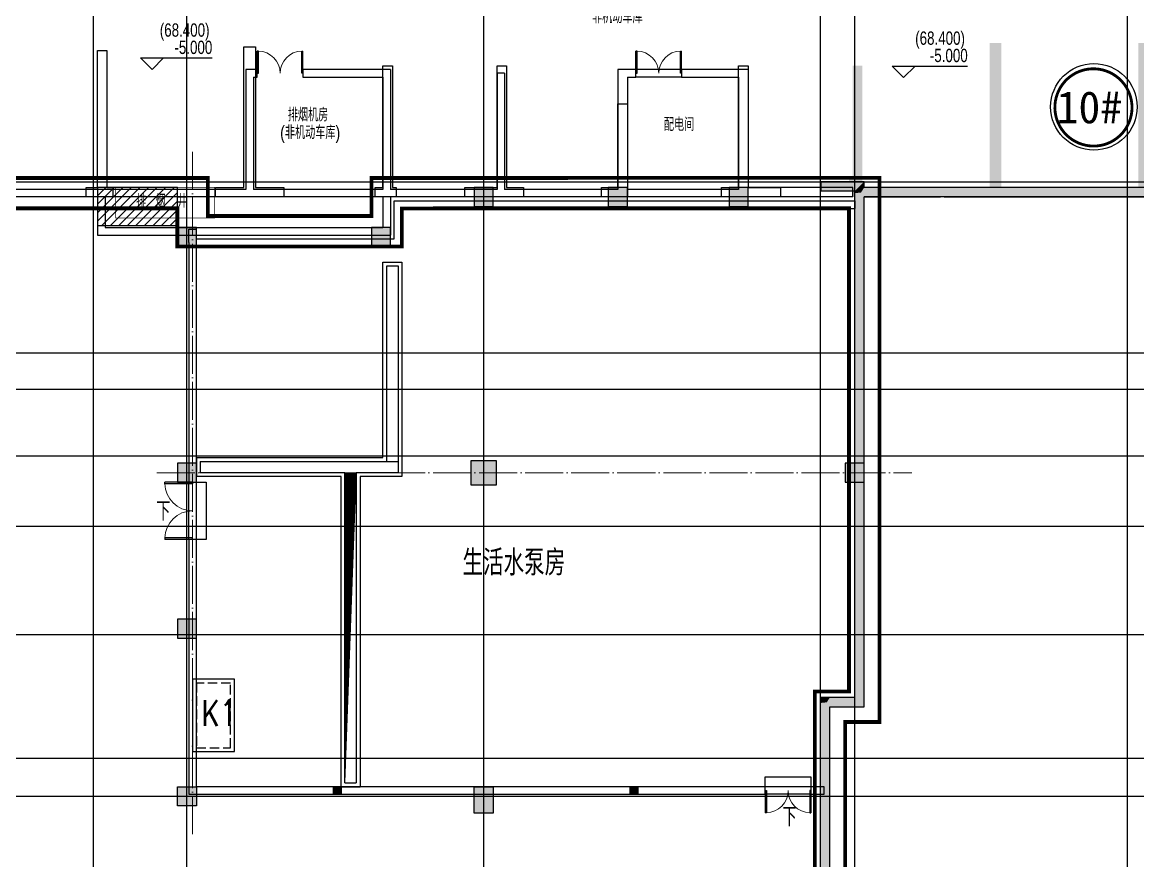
# Model space of a CAD drawing. Extents: x 369444 to 684549, y -549309 to 575337.
# Drawn here: x 578299 to 607611, y 200661 to 222698 of the extents above; entities that cross this region are included whole.
import ezdxf

# ---------------------------------------------------------------- set-up
doc = ezdxf.new("R2010")
doc.units = 0
doc.header["$LTSCALE"] = 1000
doc.header["$MEASUREMENT"] = 0
for name, pattern in [('__DASH', [0.35, 0.25, -0.1]), ('DASH', [0.35, 0.25, -0.1]), ('DOTE', [2.4200000000000004, 2, -0.2, 0.02, -0.2])]:
    doc.linetypes.add(name, pattern=pattern)
for name, color, linetype in [('1-标高箭头', 3, 'Continuous'), ('COLUMN', 9, 'Continuous'), ('DIM_ELEV', 3, 'Continuous'), ('DOTE', 1, 'Continuous'), ('HS-A-轮廓线-地下室', 3, 'DASH'), ('PUB_HATCH', 8, 'Continuous'), ('WALL', 9, 'Continuous'), ('WINDOW', 4, 'Continuous'), ('主楼编号', 1, 'Continuous'), ('二期轮廓线', 8, 'DASH'), ('剪力墙', 3, 'Continuous'), ('填充', 8, 'Continuous'), ('房间名称', 72, 'Continuous'), ('排水', 61, 'Continuous'), ('构造柱', 6, 'Continuous'), ('洞口上空图层', 211, 'Continuous'), ('砼墙', 151, 'Continuous'), ('车库集水坑', 60, 'Continuous'), ('防火分区线', 7, 'Continuous')]:
    doc.layers.add(name, color=color, linetype=linetype)
doc.layers.add('DOTE2', color=122, linetype='DOTE', lineweight=9)
doc.layers.add('TEXT', color=7, linetype='Continuous', lineweight=13)
doc.styles.add('1111111', font='simhei.ttf')
doc.styles.add('_HNSJY', font='HNSJY-07.shx', dxfattribs={"width": 0.75, "bigfont": 'HNSJY-HZ.shx'})
doc.styles.add('_HZTXT', font='txt.shx', dxfattribs={"width": 0.8, "bigfont": 'HZTXT.shx'})
doc.styles.add('_TCH_DIM', font='SIMPLEX', dxfattribs={"bigfont": 'GBCBIG'})
doc.styles.add('HNSJY', font='hnsjy-07.shx', dxfattribs={"width": 0.8, "bigfont": 'hnsjy-hz.shx'})
pattern_1 = [(0, (-38490348839.55416, -3905094473.394068), (-4.263256414560601e-14, 158.75), [])]

# ---------------------------------------------------------------- blocks, each defined once
blk = doc.blocks.new('A$C47E9097D')
at = {"layer": '构造柱'}
for points in [[(206149.9999313354, -267899.1799440384), (205949.9999313354, -267899.1799440384), (205949.9999313354, -268099.1799440384), (206149.9999313354, -268099.1799440384)], [(213949.9938430786, -267899.1799440384), (213749.9938430786, -267899.1799440384), (213749.9938430786, -268099.1799440384), (213949.9938430786, -268099.1799440384)]]:
    blk.add_hatch(color=256, dxfattribs=at).paths.add_polyline_path(points)
for points in [[(205949.9999313354, -267899.1799440384), (206149.9999313354, -267899.1799440384), (206149.9999313354, -268099.1799440384), (205949.9999313354, -268099.1799440384)], [(213749.9938430786, -267899.1799440384), (213949.9938430786, -267899.1799440384), (213949.9938430786, -268099.1799440384), (213749.9938430786, -268099.1799440384)]]:
    blk.add_lwpolyline(points, close=True, dxfattribs=at)
blk = doc.blocks.new('$DorLib2D$00000002')
for p, q in [((-0.5, -5.684341886080802e-17), (-0.5000000000000007, 0.4875)), ((-0.4750000000000007, 0.4875), (-0.5000000000000007, 0.4875)), ((-0.475, -2.842170943040401e-17), (-0.4750000000000007, 0.4875)), ((0.475, -2.842170943040401e-17), (0.4750000000000007, 0.4875)), ((0.4750000000000007, 0.4875), (0.5000000000000007, 0.4875)), ((0.5, -5.684341886080802e-17), (0.5000000000000007, 0.4875)), ((-0.5, -5.684341886080802e-17), (-0.475, -2.842170943040401e-17)), ((0.5, -5.684341886080802e-17), (0.475, -2.842170943040401e-17))]:
    blk.add_line(p, q)
at = {"lineweight": 13}
for centre, start, end in [((-0.4875, -4.263256414560601e-17), 0, 88.53071641864632), ((0.4875, -4.263256414560601e-17), 91.4692835813537, 180)]:
    blk.add_arc(centre, 0.4875, start, end, dxfattribs=at)
blk = doc.blocks.new('column500')
h = blk.add_hatch(color=0)
h.dxf.hatch_style = 1
h.paths.add_polyline_path([(-216380.9106832733, -381439.8896648251), (-215880.9106832733, -381439.8896648251), (-215880.9106832733, -380939.8896648251), (-216380.9106832733, -380939.8896648251)])
at = {"color": 0}
blk.add_lwpolyline([(-216380.9106832733, -381439.8896648251), (-215880.9106832733, -381439.8896648251), (-215880.9106832733, -380939.8896648251), (-216380.9106832733, -380939.8896648251)], close=True, dxfattribs=at)
blk = doc.blocks.new('8816dfgfd')
at = {"layer": 'COLUMN', "lineweight": -2, "ltscale": 6}
blk.add_hatch(color=256, dxfattribs=at).paths.add_polyline_path([(38494751681.5, 3903816247.997694), (38494752181.5, 3903816247.997694), (38494752181.5, 3903815547.997694), (38494751681.5, 3903815547.997694)])
at = {"color": 0}
blk.add_lwpolyline([(38494751681.5, 3903816247.997694), (38494752181.5, 3903816247.997694), (38494752181.5, 3903815547.997694), (38494751681.5, 3903815547.997694)], close=True, dxfattribs=at)
blk = doc.blocks.new('5156gdfgd')
h = blk.add_hatch(color=0)
h.dxf.hatch_style = 1
h.paths.add_polyline_path([(38494748891.00031, 3903815547.997694), (38494748241.00031, 3903815547.997694), (38494748241.00031, 3903816197.997694), (38494748891.00031, 3903816197.997694)])
at = {"color": 0}
blk.add_lwpolyline([(38494748891.00031, 3903815547.997694), (38494748241.00031, 3903815547.997694), (38494748241.00031, 3903816197.997694), (38494748891.00031, 3903816197.997694)], close=True, dxfattribs=at)

msp = doc.modelspace()

# ---------------------------------------------------------------- hatches: boundary and pattern name
at = {"layer": 'PUB_HATCH', "linetype": 'ByBlock'}
for points in [[(600174.4866189938, 218256.9736380267), (600424.4866189938, 218506.9736380267), (599294.4831094723, 218506.9736380267), (599294.4831094723, 218256.9736380267)], [(600341.1532907467, 218223.6403045345), (600424.4866189938, 218356.9736380267), (600424.4866189938, 218506.9736380267), (600174.4866189938, 218256.9736380267), (600174.4866189938, 218206.9736380267)], [(600174.4866189938, 204957.3987664867), (600424.4866189938, 204707.3987664867), (600424.4866189938, 218106.9736380267), (600341.1532907467, 218223.6403045345), (600174.4866189938, 218206.9736380267)], [(610674.4901666623, 218106.9736380267), (610924.4901666623, 218356.9736380267), (600424.4866189938, 218356.9736380267), (600341.1532907467, 218223.6403045345), (600424.4866189938, 218106.9736380267)], [(599441.1497812252, 204824.0654329944), (599524.4831094723, 204957.3987664867), (599274.4831094723, 204957.398765533), (599274.4831094723, 204807.3987664867)], [(599441.1497812252, 204824.0654329944), (599524.4831094723, 204707.3987664867), (600424.4866189938, 204707.3987664867), (600174.4866189938, 204957.3987664867), (599524.4831094723, 204957.3987664867)], [(599274.4831094723, 178706.9736466098), (599524.4831094723, 178956.9736466098), (599524.4831094723, 204707.3987664867), (599441.1497812252, 204824.0654329944), (599274.4831094723, 204807.3987664867)]]:
    msp.add_hatch(color=256, dxfattribs=at).paths.add_polyline_path(points)
at = {"layer": '剪力墙'}
h = msp.add_hatch(dxfattribs=at)
h.set_pattern_fill('ANSI31', color=1, scale=100)
h.set_pattern_definition([(45, (3596628.593216894, -396222.819990189), (-112.2532015133644, 112.2532015133644), [])])
h.paths.add_polyline_path([(580274.4830865841, 217356.9796294856), (582374.4760141354, 217356.9796294856), (582374.4760141354, 218356.9776720691), (580274.4830865841, 218356.9776720691)])
at = {"layer": '填充'}
h = msp.add_hatch(color=256, dxfattribs=at)
h.dxf.hatch_style = 1
h.paths.add_polyline_path([(605824.4830865841, 235106.9776725459), (605824.4830865841, 236856.9776725459), (605574.4830865841, 236856.9776725459), (605574.4830865841, 235106.9776725459), (604924.4830865841, 235106.9776725459), (604924.4830865841, 234856.9776725459), (605574.4830865841, 234856.9776725459), (605574.4830865841, 230156.9776725459), (605174.4830865841, 230156.9776725459), (605174.4830865841, 229956.9776725459), (605574.4830865841, 229956.9776725459), (605574.4830865841, 226406.9776725459), (607624.4830865841, 226406.9776725459), (607624.4830865841, 225556.9776725459), (607874.4830865841, 225556.9776725459), (607874.4830865841, 226406.9776725459), (611224.4830865841, 226406.9776725459), (611224.4830865841, 224656.9776725459), (611474.4830865841, 224656.9776725459), (611474.4830865841, 226406.9776725459), (614174.4830865841, 226406.9776725459), (614174.4830865841, 223506.9776725459), (613774.4830865841, 223506.9776725459), (613774.4830865841, 223256.9776725459), (614174.4830865841, 223256.9776725459), (614174.4830865841, 217356.9776725459), (610924.4830865841, 217356.9776725459), (610924.4830865841, 218606.9776725459), (610924.4830865841, 221256.9776725459), (610674.4830865841, 221256.9776725459), (610674.4830865841, 218356.9776725459), (607874.4830865841, 218356.9776725459), (607874.4830865841, 222156.9776725459), (607624.4830865841, 222156.9776725459), (607624.4830865841, 218356.9776725459), (604024.4830865841, 218356.9776725459), (604024.4830865841, 222156.9776725459), (603724.4830865841, 222156.9776725459), (603724.4830865841, 218356.9776725459), (600374.4830865841, 218356.9776725459), (600374.4830865841, 221556.9776725459), (600124.4830865841, 221556.9776725459), (600124.4830865841, 218606.9776725459), (600024.4830865841, 218606.9776725459), (600024.4830865841, 218356.9776725459), (600124.4830865841, 218356.9776725459), (600124.4830026608, 218106.9785895038), (600393.3869028073, 218106.9785895038), (600424.4830942135, 218106.9776725459), (603724.4830865841, 218106.9776725459), (607874.4830865841, 218106.9776725459), (610674.4830865841, 218106.9776725459), (610674.4830865841, 217106.9776725459), (614474.4830865841, 217106.9776725459), (614474.4830865841, 223506.9776725459), (614474.4830865841, 226656.9776725459), (611474.4830865841, 226656.9776725459), (607874.4830865841, 226656.9776725459), (605824.4830865841, 226656.9776725459), (605824.4830865841, 229956.9776725459)])
h = msp.add_hatch(dxfattribs=at)
h.set_pattern_fill('ANSI31', color=256, scale=100, angle=675.0000000000001, style=0)
h.set_pattern_definition(pattern_1)
h.paths.add_polyline_path([(588174.5495080929, 216295.8688211131), (587874.5495080929, 216295.8688211131), (587874.5495080929, 211157.4583024669), (588174.5495080929, 211157.4583024669)])
h = msp.add_hatch(dxfattribs=at)
h.set_pattern_fill('ANSI31', color=256, scale=100, angle=45, style=0)
h.set_pattern_definition([(90, (-38490348839.55416, -3905094476.394068), (-158.75, 1.4210854715202e-14), [])])
h.paths.add_polyline_path([(587074.5495080929, 210857.4583029437), (588174.5495080929, 210857.4583024669), (588174.5495080929, 211157.4583024669), (587874.5495080929, 211157.4583024669), (582974.4831018429, 211157.4583024669), (582974.4831018429, 210857.4583029437), (586774.5495080929, 210857.4583024669)])
h = msp.add_hatch(dxfattribs=at)
h.set_pattern_fill('ANSI31', color=256, scale=100, angle=675.0000000000001, style=0)
h.set_pattern_definition(pattern_1)
h.paths.add_polyline_path([(587074.5495080929, 210857.4583029437), (586774.5495080929, 210857.4583024669), (586774.5495080929, 202706.9744901347), (587074.5495080929, 202706.9744901347)])

# ---------------------------------------------------------------- linework, layer by layer
at = {"layer": '1-标高箭头', "lineweight": -2}
for points in [[(582265.44583988, 209856.9744004894, 0, 0, 0), (582684.4830865841, 209856.9744004894, 120, 0, 0), (583134.4830865841, 209856.9744004894, 0, 0, 0)], [(598424.4831018429, 202242.6059317279, 0, 0, 0), (598424.4831018429, 202416.9744901347, 120, 0, 0), (598424.4831018429, 202866.9744901347, 0, 0, 0)]]:
    msp.add_lwpolyline(points, format="xyseb", dxfattribs=at)
at = {"layer": 'DIM_ELEV'}
for p, q in [((581708.5643243771, 221459.6020731616), (581408.5643243771, 221759.6020731616)), ((581408.5643243771, 221759.6020731616), (583289.5599069577, 221759.6020731616)), ((581708.5643243771, 221459.6020731616), (582008.5643243771, 221759.6020731616)), ((601460.3664712887, 221246.6817879367), (601160.3664712887, 221546.6817879367)), ((601160.3664712887, 221546.6817879367), (603141.3620538693, 221546.6817879367)), ((601460.3664712887, 221246.6817879367), (601760.3664712887, 221546.6817879367))]:
    msp.add_line(p, q, dxfattribs=at)
at = {"layer": 'DOTE', "color": 8}
for p, q in [((580174.4828882199, 59364.2341589618), (580174.4828882199, 476704.7720441509)), ((582624.4831018429, 59364.2341589618), (582624.4831018429, 476704.7720441509)), ((590424.4831018429, 59364.2341589618), (590424.4830865841, 476704.7720441509)), ((599274.4831094723, 59364.2341589618), (599274.4831094723, 476704.7720441509)), ((607344.4829645138, 59364.2341589618), (607344.4829645138, 476704.7720441509)), ((600174.4866189938, 59364.2341589618), (600174.4866189938, 261806.9745306659))]:
    msp.add_line(p, q, dxfattribs=at)
at = {"layer": 'DOTE', "color": 8, "lineweight": -2}
for p, q in [((377844.3969049435, 218506.9745945621), (624570.9458169919, 218506.9745945621)), ((377844.3968210202, 214006.9745473552), (624570.9457330685, 214006.9745473552)), ((377844.3968210202, 213056.9743981052), (624570.9457330685, 213056.9743981052)), ((377844.3968820553, 211306.9745192218), (624570.9457941037, 211306.9745192218)), ((377844.3968973141, 209456.9745163608), (624570.9458093625, 209456.9745163608)), ((377844.3968820553, 206606.974518745), (624570.9457941037, 206606.974518745)), ((377844.3968133908, 203356.9742912936), (624570.9457254391, 203356.9742912936)), ((377844.3968133908, 202356.9744887042), (624570.9457254391, 202356.9744887042))]:
    msp.add_line(p, q, dxfattribs=at)
at = {"layer": 'DOTE2', "linetype": 'DOTE', "ltscale": 0.5}
for points in [[(582774.4831018429, 201358.7898969341), (582774.4831018429, 219293.6553454089)], [(581835.4909982663, 210856.9744009662), (601676.4309473019, 210856.9744009662)]]:
    msp.add_lwpolyline(points, dxfattribs=at)
at = {"layer": 'HS-A-轮廓线-地下室', "lineweight": -2, "ltscale": 8}
msp.add_lwpolyline([(599524.4831094723, 178956.9736466098), (599524.4831094723, 204706.9744915653), (600424.4866189938, 204706.9744915653), (600424.4866189938, 218106.9736380267), (610674.4901666623, 218106.9736380267), (610674.4901666623, 217106.9755959201), (610674.4901666623, 217106.9755959201), (614474.4901666623, 217106.9755959201), (614474.4901666623, 226656.9736380267), (605824.4901666623, 226656.9736380267), (605824.4901666623, 239056.9736375499), (599524.4829645138, 239056.9736375499), (599524.4829645138, 249357.4007301021), (600424.4866189938, 249357.4007301021), (600424.4866189938, 259156.9755978275)], dxfattribs=at)
at = {"layer": 'WALL'}
for p, q in [((584474.4810037594, 221456.9796299625), (584174.4809350949, 221456.9796299625)), ((584174.4809350949, 221456.9796299625), (584174.4830102902, 218306.9779500652)), ((584474.4810037594, 221256.9796299625), (584474.4810037594, 221456.9796299625)), ((587974.4809350949, 221456.9796299625), (585674.4810037594, 221456.9796299625)), ((585674.4810037594, 221456.9796299625), (585674.4810037594, 221256.9796299625)), ((587974.4809350949, 221456.9796299625), (587974.4830102902, 218306.9781899143)), ((590774.4830484372, 221357.0094899822), (590774.4830484372, 218306.9783668208)), ((590974.4830484372, 221357.0094899822), (590774.4830484372, 221357.0094899822)), ((590974.4830484372, 221357.0094899822), (590974.4830484372, 218306.9783768344)), ((593949.4830865841, 221457.0094899822), (593949.4830865841, 218306.9784474063)), ((594424.4858179074, 221457.0094899822), (593949.4830865841, 221457.0094899822)), ((594424.4858179074, 221257.0094899822), (594424.4858179074, 221457.0094899822)), ((597374.4830484372, 221457.0094899822), (595624.4858179074, 221457.0094899822)), ((595624.4858179074, 221457.0094899822), (595624.4858179074, 221257.0094899822)), ((597374.4830484372, 221457.0094899822), (597374.4830484372, 218356.9785279918)), ((584374.481072424, 221256.9796299625), (584474.4810037594, 221256.9796299625)), ((584374.481072424, 221256.9796299625), (584374.4830102902, 218306.9779624629)), ((585674.4810037594, 221256.9796299625), (587774.481072424, 221256.9796299625)), ((587774.481072424, 221256.9796299625), (587774.4830102902, 218306.9781775165)), ((594199.4830865841, 221257.0094899822), (594199.4830865841, 218306.9784531284)), ((594199.4830865841, 221257.0094899822), (594424.4858179074, 221257.0094899822)), ((595624.4858179074, 221257.0094899822), (597124.4830484372, 221257.0094899822)), ((597124.4830484372, 221257.0094899822), (597124.4830484372, 218306.9785222698)), ((580374.4830789547, 218306.9777097392), (577474.4830179196, 218306.9775266338)), ((580274.4830865841, 218106.9777035404), (577474.4830179196, 218106.9775266338)), ((580274.4830865841, 218106.9777035404), (580274.4830865841, 217106.9796294856)), ((584174.4830102902, 218306.9779500652), (580374.4830789547, 218306.9777097392)), ((584274.4830865841, 218106.977956264), (580474.4830865841, 218106.9777159381)), ((580474.4830865841, 218106.9777159381), (580474.4830865841, 217306.9796294856)), ((587774.4830789547, 218106.9781775165), (584274.4830865841, 218106.977956264)), ((587774.4830102902, 218306.9781775165), (584374.4830102902, 218306.9779624629)), ((587774.4830789547, 218106.9781775165), (587774.4830789547, 217306.9796294856)), ((590774.4830484372, 218306.9783668208), (587974.4830102902, 218306.9781899143)), ((590874.4830560666, 218106.9783730197), (587974.4830789547, 218106.9781899143)), ((587974.4830789547, 218106.9781899143), (587974.4830789547, 217106.9796294856)), ((594099.4830865841, 218106.9784507442), (590874.4830484372, 218106.9783744502)), ((593949.4830865841, 218306.9784474063), (590974.4830484372, 218306.9783768344)), ((597224.4830484372, 218106.9785246539), (594099.4830865841, 218106.9784507442)), ((597124.4830484372, 218306.9785222698), (594199.4830865841, 218306.9784531284)), ((600124.4830865841, 218106.9785895038), (597224.4830484372, 218106.9785246539)), ((600124.4830865841, 218356.9785895038), (597374.4830484372, 218356.9785279918)), ((600124.4830865841, 218106.9785895038), (600124.4830865841, 218356.9785895038)), ((588074.4889764767, 217006.9796294856), (588074.4889764767, 218006.9782380748)), ((588074.4889764767, 218006.9782380748), (600174.4866189938, 218006.9782380748)), ((588274.4889764767, 216806.9796294856), (588274.4889764767, 217806.9782380748)), ((588274.4889764767, 217806.9782380748), (600174.4866189938, 217806.9782380748)), ((600174.4866189938, 218006.9782380748), (600174.4866189938, 217806.9782380748)), ((580474.4830865841, 217306.9796294856), (587774.4830789547, 217306.9796294856)), ((580274.4830865841, 217106.9796294856), (587974.4830789547, 217106.9796294856)), ((582874.4831018429, 217006.9796294856), (588074.4889764767, 217006.9796294856)), ((582874.4831018429, 216806.9796294856), (588274.4889764767, 216806.9796294856))]:
    msp.add_line(p, q, dxfattribs=at)
at = {"layer": 'WALL', "linetype": 'ByBlock'}
for p, q in [((600424.4866189938, 218506.9736380267), (599294.4831094723, 218506.9736380267)), ((599294.4831094723, 218256.9736380267), (599294.4831094723, 218506.9736380267)), ((600424.4866189938, 218356.9736380267), (600424.4866189938, 218506.9736380267)), ((600174.4866189938, 218256.9736380267), (599294.4831094723, 218256.9736380267)), ((600174.4866189938, 218206.9736380267), (600174.4866189938, 218256.9736380267)), ((600174.4866189938, 204957.3987664867), (600174.4866189938, 218206.9736380267)), ((610924.4901666623, 218356.9736380267), (600424.4866189938, 218356.9736380267)), ((610674.4901666623, 218106.9736380267), (600424.4866189938, 218106.9736380267)), ((600424.4866189938, 204707.3987664867), (600424.4866189938, 218106.9736380267)), ((582674.4831018429, 216906.9796294856), (582674.4831018429, 217256.9755954433)), ((582674.4831018429, 217256.9755954433), (582874.4831018429, 217256.9755954433)), ((582874.4831018429, 217006.9796294856), (582874.4831018429, 217256.9755954433)), ((582674.4831018429, 216906.9796294856), (582674.4831018429, 210606.9744004894)), ((582874.4831018429, 210606.9744004894), (582874.4831018429, 216806.9796294856)), ((582674.4831018429, 210606.9744004894), (582874.4831018429, 210606.9744004894)), ((582874.4831018429, 209106.9744004894), (582674.4831018429, 209106.9744004894)), ((582674.4831018429, 209106.9744004894), (582674.4831018429, 202406.9744901347)), ((582874.4831018429, 202606.9744901347), (582874.4831018429, 209106.9744004894)), ((599274.4831094723, 204807.3987664867), (599274.4831094723, 204957.398765533)), ((599274.4831094723, 204957.398765533), (599524.4831094723, 204957.3987664867)), ((599524.4831094723, 204957.3987664867), (600174.4866189938, 204957.3987664867)), ((599524.4831094723, 204957.3987664867), (599524.4831094723, 204957.3987664867)), ((599274.4831094723, 178706.9736466098), (599274.4831094723, 204807.3987664867)), ((599524.4831094723, 204707.3987664867), (600424.4866189938, 204707.3987664867)), ((599524.4831094723, 178956.9736466098), (599524.4831094723, 204707.3987664867)), ((597824.4831018429, 202606.9744901347), (582874.4831018429, 202606.9744901347)), ((597824.4831018429, 202406.9744901347), (597824.4831018429, 202606.9744901347)), ((599374.4831094723, 202606.9744901347), (599024.4831018429, 202606.9744901347)), ((599024.4831018429, 202606.9744901347), (599024.4831018429, 202406.9744901347)), ((599374.4831094723, 202406.9744901347), (599374.4831094723, 202606.9744901347)), ((582674.4831018429, 202406.9744901347), (597824.4831018429, 202406.9744901347)), ((599024.4831018429, 202406.9744901347), (599374.4831094723, 202406.9744901347))]:
    msp.add_line(p, q, dxfattribs=at)
at = {"layer": 'WINDOW'}
for p, q in [((595624.4858179074, 221457.0094899822), (594424.4858179074, 221457.0094899822)), ((595624.4858179074, 221257.0094899822), (594424.4858179074, 221257.0094899822)), ((582674.4831018429, 209106.9744004894), (582674.4831018429, 210606.9744004894)), ((582874.4831018429, 209106.9744004894), (582874.4831018429, 210606.9744004894)), ((599024.4831018429, 202606.9744901347), (597824.4831018429, 202606.9744901347)), ((599024.4831018429, 202406.9744901347), (597824.4831018429, 202406.9744901347))]:
    msp.add_line(p, q, dxfattribs=at)
at = {"layer": 'WINDOW', "lineweight": -2, "ltscale": 6}
for points in [[(582874.4831018429, 210606.9744004894), (583134.4831018429, 210606.9744004894), (583134.4830713253, 209106.9744004894), (582874.4831018429, 209106.9744004894)], [(597824.4831018429, 202606.9744901347), (597824.4831018429, 202866.9744901347), (599024.4831094723, 202866.9744901347), (599024.4831018429, 202606.9744915653)]]:
    msp.add_lwpolyline(points, dxfattribs=at)
at = {"layer": '主楼编号', "color": 1, "const_width": 74.25}
msp.add_lwpolyline([(606012.8520212155, 221378.8610443759, -1.029875264633839), (606822.7584390622, 219514.547850101, -0.9643860074294652), (606012.8520212155, 221378.8610443759, 0.2933541259812552)], format="xyb", dxfattribs=at)
at = {"layer": '主楼编号', "color": 1}
msp.add_circle((606460.0043344479, 220475.4316534686), 1137.165963577914, dxfattribs=at)
at = {"layer": '二期轮廓线', "ltscale": 6}
msp.add_lwpolyline([(380274.6157922726, 203356.9742908168), (599524.6159372311, 203356.9742908168), (599524.6159372311, 204706.9744915653), (600424.6194467526, 204706.9744915653), (600424.6194467526, 218106.9736380267), (610674.622994421, 218106.9736380267), (610674.622994421, 217106.9755959201), (610674.622994421, 217106.9755959201), (614474.622994421, 217106.9755959201), (614474.622994421, 226656.9736380267), (605824.622994421, 226656.9736380267), (605824.622994421, 239056.9736375499), (599524.6157922726, 239056.9736375499), (599524.6157922726, 249357.4007301021), (600424.6194467526, 249357.4007301021), (600424.6194467526, 259156.9755978275)], dxfattribs=at)
at = {"layer": '填充', "ltscale": 6}
for points in [[(587874.5495080929, 211157.4583024669), (588174.5495080929, 211157.4583024669)], [(586774.5495080929, 210857.4583024669), (587074.5495080929, 210857.4583029437)]]:
    msp.add_lwpolyline(points, dxfattribs=at)
at = {"layer": '排水', "ltscale": 6}
for points in [[(582874.4831018429, 211257.4583024669), (587774.5495080929, 211257.4583024669), (587774.5495080929, 216395.8688211131), (588274.5495080929, 216395.8688211131), (588274.5495080929, 210757.4583024669), (587174.5495080929, 210757.4583029437), (587174.5495080929, 202606.9744906116)], [(582974.4831018429, 211157.4583024669), (587874.5495080929, 211157.4583024669), (587874.5495080929, 216295.8688211131), (588174.5495080929, 216295.8688211131), (588174.5495080929, 210857.4583024669), (587074.5495080929, 210857.4583029437), (587074.5495080929, 202706.9744901347)], [(582874.4831018429, 211257.4583024669), (582874.4831018429, 210757.4583029437)], [(582974.4831018429, 211157.4583024669), (582974.4831018429, 210857.4583029437)], [(586674.5495080929, 202606.9744906116), (586674.5495080929, 210757.4583024669), (582874.4831018429, 210757.4583029437)], [(586774.5495080929, 202706.9744901347), (586774.5495080929, 210857.4583024669), (582974.4831018429, 210857.4583029437)], [(586674.5495080929, 202606.9744901347), (587174.5495080929, 202606.9744901347)], [(586774.5495080929, 202706.9744901347), (587074.5495080929, 202706.9744901347)]]:
    msp.add_lwpolyline(points, dxfattribs=at)
at = {"layer": '洞口上空图层'}
msp.add_lwpolyline([(580274.4830865841, 217356.9796294856), (582374.4760141354, 217356.9796294856), (582374.4760141354, 218356.9776720691), (580274.4830865841, 218356.9776720691)], close=True, dxfattribs=at)
at = {"layer": '洞口上空图层', "color": 6, "linetype": 'DASH', "const_width": 20}
msp.add_lwpolyline([(583355.005379675, 217557.0092491794), (580755.0052118283, 217557.0092491794), (580755.0052118283, 218356.9774670291), (583355.005379675, 218356.9774670291)], close=True, dxfattribs=at)
at = {"layer": '砼墙', "color": 5, "ltscale": 0.9999999776482582}
for points in [[(580274.4830865841, 218106.9776725459), (579974.4830865841, 218106.9776725459), (579974.4830865841, 218356.9776725459), (580274.4830865841, 218356.9776725459), (580274.4830865841, 221956.9776725459), (580524.4830865841, 221956.9776725459), (580524.4830865841, 218356.9776725459), (580674.4830865841, 218356.9776725459), (580674.4830865841, 218106.9776725459)], [(584124.4830865841, 218106.9776725459), (583374.4830865841, 218106.9776725459), (583374.4830865841, 218356.9776725459), (584124.4830865841, 218356.9776725459), (584124.4830865841, 222056.9776725459), (584424.4830865841, 222056.9776725459), (584424.4830865841, 218356.9776725459), (585174.4830865841, 218356.9776725459), (585174.4830865841, 218106.9776725459)], [(588124.4830865841, 218106.9776725459), (587774.4830865841, 218106.9776725459), (587574.4830865841, 218106.9776725459), (587574.4830865841, 218356.9776725459), (587774.4830865841, 218356.9776725459), (587774.4830865841, 221556.9776725459), (588024.4830865841, 221556.9776725459), (588024.4830865841, 218356.9776725459), (588124.4830865841, 218356.9776725459)], [(590774.4830865841, 218106.9776725459), (589924.4830865841, 218106.9776725459), (589924.4830865841, 218356.9776725459), (590774.4830865841, 218356.9776725459), (590774.4830865841, 221556.9776725459), (591024.4830865841, 221556.9776725459), (591024.4830865841, 218356.9776725459), (591474.4830865841, 218356.9776725459), (591474.4830865841, 218106.9776725459)], [(598224.4830865841, 218106.9776725459), (597374.4830865841, 218106.9776725459), (596674.4830865841, 218106.9776725459), (596674.4830865841, 218356.9776725459), (597124.4830865841, 218356.9776725459), (597124.4830865841, 221556.9776725459), (597374.4830865841, 221556.9776725459), (597374.4830865841, 218356.9776725459), (598224.4830865841, 218356.9776725459)], [(594199.4830865841, 220556.9776725459), (594199.4830865841, 218106.9776725459), (593524.4830865841, 218106.9776725459), (593524.4830865841, 218356.9776725459), (593949.4830865841, 218356.9776725459), (593949.4830865841, 220556.9776725459)]]:
    msp.add_lwpolyline(points, close=True, dxfattribs=at)
at = {"layer": '车库集水坑', "color": 4, "lineweight": -2, "extrusion": (0.0002539462290278848, -2.592807789273582e-12, 0.9999999677556559), "elevation": 148.0187755374939}
msp.add_lwpolyline([(582774.4607260273, 203531.6377877883), (583874.4607157196, 203531.6377649001), (583874.4607538666, 205431.6377649001), (582774.4607260273, 205431.6377725295)], close=True, dxfattribs=at)
at = {"layer": '车库集水坑', "color": 4, "linetype": '__DASH', "lineweight": -2, "extrusion": (0.0002539462290278848, -2.592807789273582e-12, 0.9999999677556559), "elevation": 148.0187755546631}
msp.add_lwpolyline([(582874.4607673987, 203631.6377877883), (583774.4607048657, 203631.6377725295), (583774.4607353833, 205331.6377725295), (582874.4607826575, 205331.6377877883)], close=True, dxfattribs=at)
at = {"layer": '防火分区线', "color": 6, "linetype": 'DASH', "ltscale": 8, "const_width": 100}
for points in [[(599924.4831094723, 179356.9736466098), (599924.4831094723, 204306.9744915653), (600824.4866189938, 204306.9744915653), (600824.4866189938, 218609.2029661823), (587474.4901666623, 218605.8076095271), (587474.4901666623, 217606.9755944896), (583174.4830789547, 217606.9755944896), (583174.483025549, 218606.973851173), (577774.4901056271, 218606.9735102344), (577774.4900979977, 223656.9755959201), (574174.4957818966, 223656.9755959201), (574174.4957818966, 226056.9755959201), (574774.4902811032, 226056.9755959201), (574774.4902429562, 227756.9756035495), (572074.4897012692, 227756.9755325008), (572074.4826059323, 233806.9743742633), (566824.4831018429, 233806.9743742633), (566824.4831018429, 235056.9746408153), (513224.4831018429, 235056.9746408153)], [(599124.4831094723, 178556.9736466098), (599124.4831094723, 205106.9744915653), (600024.4866189938, 205106.9744915653), (600024.4866189938, 217808.999473064), (588274.4901666623, 217806.0110501933), (588274.4901666623, 216806.9755944896), (582374.4831247311, 216806.9755944896), (582374.4830713253, 217806.9738006282), (576974.4901056271, 217806.9734596896), (576974.4900979977, 222856.9755959201), (573374.4957818966, 222856.9755959201), (573374.4957818966, 226856.9755959201), (573974.4902658444, 226856.9755959201), (573974.490258215, 226956.9755825687), (571274.4906320553, 226956.9755115199), (571274.4835367184, 233006.9743742633), (566024.4831018429, 233006.9743742633), (566024.4831018429, 234256.9746408153), (514024.4831018429, 234256.9746408153)]]:
    msp.add_lwpolyline(points, dxfattribs=at)

# ---------------------------------------------------------------- block references
at = {"layer": 'COLUMN', "color": 8, "rotation": 270}
for p in [(971614.3664331418, 1976.062954394845), (975139.3176050168, 1976.062954394845), (978314.3176050168, 1976.062954394845), (963814.3727655392, 926.0637178111356, 96.86326645432563), (968914.378640173, 926.0637182879727), (963814.3727655392, -5273.936282188864), (981364.3762826901, -5273.936282188864), (963814.3727655392, -9373.936220200034)]:
    msp.add_blockref('column500', p, dxfattribs=at)
at = {"layer": 'COLUMN', "color": 8, "lineweight": -2}
for name, p in [('5156gdfgd', (-38494158141.5233, -3903605016.007347)), ('8816dfgfd', (-38494161507.02299, -3903613641.007347))]:
    msp.add_blockref(name, p, dxfattribs=at)
at = {"layer": 'COLUMN', "color": 8, "xscale": -1, "rotation": 270}
msp.add_blockref('column500', (963814.3727655392, 418487.8851747203), dxfattribs=at)
at = {"layer": 'WINDOW', "yscale": 1200}
for p, xscale, zscale in [((585074.4810037594, 221356.9796299625), 1200, -1200), ((595024.4858179074, 221357.0094899822), -1200, 1200)]:
    msp.add_blockref('$DorLib2D$00000002', p, dxfattribs=dict(at, xscale=xscale, zscale=zscale))
at = {"layer": 'WINDOW'}
for p, xscale, yscale, zscale, rotation in [((582774.4831018429, 209856.9744004894), 1500, 1500, 1500, 90), ((598424.4831018429, 202506.9744901347), 1200, 1200, 1200, 180)]:
    msp.add_blockref('$DorLib2D$00000002', p, dxfattribs=dict(at, xscale=xscale, yscale=yscale, zscale=zscale, rotation=rotation))
at = {"layer": '构造柱', "ltscale": 6}
msp.add_blockref('A$C47E9097D', (380524.4829645138, 470506.974416225), dxfattribs=at)

# ---------------------------------------------------------------- texts
at = {"layer": '1-标高箭头', "color": 7, "style": '_TCH_DIM'}
for p in [(581823.105416296, 209594.4744004894), (598282.0628900509, 201560.1059317279)]:
    msp.add_text('下', height=506.3829787234042, dxfattribs=at).set_placement(p)
at = {"layer": 'DIM_ELEV', "color": 7, "style": '_HNSJY', "width": 0.75}
for s, p in [('(68.400)', (581912.0599069577, 222319.6020731616)), ('(68.400)', (601763.8620538693, 222106.6817879367)), ('-5.000', (582297.0599069577, 221864.6020731616)), ('-5.000', (602148.8620538693, 221651.6817879367))]:
    msp.add_text(s, height=350, dxfattribs=at).set_placement(p)
at = {"layer": 'TEXT', "color": 4, "lineweight": -2, "style": '_HZTXT', "width": 0.8}
msp.add_text('生活水泵房', height=675, dxfattribs=at).set_placement((589866.3394174557, 208156.7437643695))
at = {"layer": '主楼编号', "color": 1, "style": '1111111'}
msp.add_text('10#', height=843.75, rotation=2.534640512309421e-06, dxfattribs=at).set_placement((605479.8737726193, 220042.679060905))
at = {"layer": '房间名称', "style": 'HNSJY', "width": 0.8}
for s, rotation, p in [('非机动车库', 359.9999956259106, (593271.7760171872, 222671.9810762096)), ('排烟机房', 359.9999956259106, (585275.7201547604, 220092.6580819774)), ('配电间', 4.374089410674742e-06, (595159.4345865231, 219840.680405109, 1.44e-07)), ('(非机动车库)', 359.9999956259106, (585075.2201547604, 219627.6580819774)), ('排', 359.9999956259106, (581289.7321100216, 217822.2233309436)), ('烟', 359.9999956259106, (581801.0712366085, 217822.2233309436)), ('井', 359.9999956259106, (582367.0789499264, 217822.2233309436))]:
    msp.add_text(s, height=350.0000000000001, rotation=rotation, dxfattribs=at).set_placement(p)
at = {"layer": '车库集水坑', "color": 4, "lineweight": -2, "extrusion": (-0.0002539462290278848, 2.592807882571913e-12, 0.9999999677556559), "style": '_HZTXT', "width": 0.8}
msp.add_text('K1', height=675, dxfattribs=at).set_placement((582999.1767728208, 204203.9357523612, -148.237022389821))

doc.saveas('drawing.dxf')
